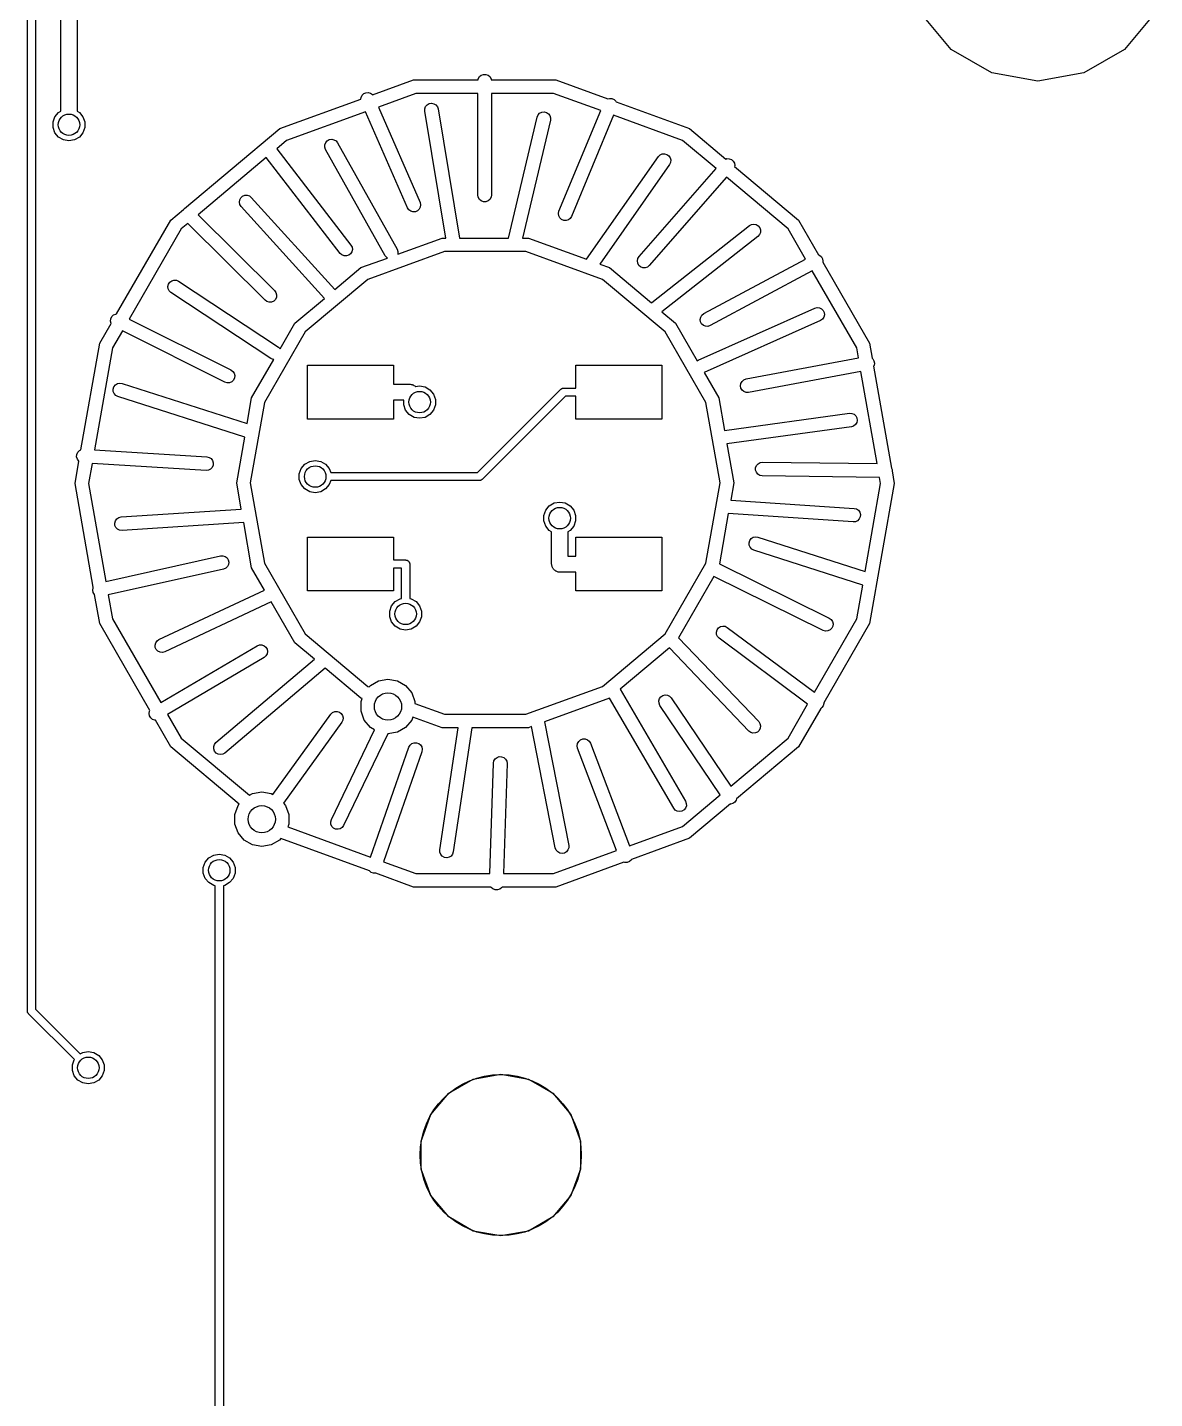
# Model space of a CAD drawing. Extents: x 0 to 100, y -163 to 0.
# Drawn here: x 78.69 to 99.67, y -129.53 to -104.01 of the extents above; entities that cross this region are included whole.
import ezdxf

# ---------------------------------------------------------------- set-up
doc = ezdxf.new("R2010")
doc.units = 0
doc.header["$MEASUREMENT"] = 0
doc.layers.add('BLACK', color=7, linetype='CONTINUOUS')

msp = doc.modelspace()

# ---------------------------------------------------------------- linework, layer by layer
at = {"layer": 'Black'}
for p, q in [((79.3108, -105.568), (79.3108, -96.4179)), ((79.6108, -96.4179), (79.6108, -105.568)), ((78.8392, -96.9808), (78.8392, -122.287)), ((78.6868, -122.318), (78.6868, -97.0124)), ((95.8869, -104.422), (95.3267, -103.755)), ((99.6733, -103.755), (99.1131, -104.422)), ((96.6417, -104.858), (95.8869, -104.422)), ((99.1131, -104.422), (98.3583, -104.858)), ((87.1365, -104.9), (87.1779, -104.885)), ((87.1779, -104.885), (87.2221, -104.885)), ((87.2221, -104.885), (87.2635, -104.9)), ((97.5, -105.01), (96.6417, -104.858)), ((98.3583, -104.858), (97.5, -105.01)), ((85.1143, -105.266), (85.8756, -104.989)), ((85.8756, -104.989), (87.0767, -104.989)), ((87.0767, -104.989), (87.0807, -104.967)), ((87.0807, -104.967), (87.1027, -104.928)), ((87.1027, -104.928), (87.1365, -104.9)), ((87.2635, -104.9), (87.2973, -104.928)), ((87.2973, -104.928), (87.3193, -104.967)), ((87.3193, -104.967), (87.3233, -104.989)), ((87.3233, -104.989), (88.5244, -104.989)), ((88.5244, -104.989), (89.4963, -105.343)), ((83.3865, -105.895), (84.8946, -105.346)), ((84.8946, -105.346), (84.8982, -105.314)), ((84.8982, -105.314), (84.9178, -105.275)), ((84.9178, -105.275), (84.9497, -105.244)), ((84.9497, -105.244), (84.9902, -105.227)), ((84.9902, -105.227), (85.0342, -105.224)), ((85.0342, -105.224), (85.0765, -105.236)), ((85.0765, -105.236), (85.112, -105.262)), ((85.112, -105.262), (85.1143, -105.266)), ((85.9197, -105.239), (85.2211, -105.493)), ((87.073, -105.239), (85.9197, -105.239)), ((87.073, -107.13), (87.073, -105.239)), ((88.4803, -105.239), (87.327, -105.239)), ((87.327, -105.239), (87.327, -107.13)), ((89.361, -105.56), (88.4803, -105.239)), ((89.4963, -105.343), (89.5236, -105.334)), ((89.5236, -105.334), (89.5677, -105.336)), ((89.5677, -105.336), (89.6084, -105.353)), ((89.6084, -105.353), (89.6409, -105.383)), ((89.6409, -105.383), (89.6488, -105.398)), ((89.6488, -105.398), (91.0135, -105.895)), ((79.2, -105.673), (79.2672, -105.593)), ((79.2672, -105.593), (79.3108, -105.568)), ((79.6108, -105.568), (79.6544, -105.593)), ((79.6544, -105.593), (79.7216, -105.673)), ((84.982, -105.58), (83.5135, -106.115)), ((85.7636, -107.371), (84.982, -105.58)), ((85.2211, -105.493), (85.9964, -107.269)), ((86.0847, -105.571), (86.0852, -105.527)), ((86.4769, -107.933), (86.0847, -105.571)), ((86.0852, -105.527), (86.1007, -105.485)), ((86.1007, -105.485), (86.1293, -105.452)), ((86.1293, -105.452), (86.1678, -105.43)), ((86.1678, -105.43), (86.2113, -105.423)), ((86.2113, -105.423), (86.2546, -105.431)), ((86.2546, -105.431), (86.2926, -105.454)), ((86.2926, -105.454), (86.3206, -105.488)), ((86.3206, -105.488), (86.3353, -105.529)), ((86.3353, -105.529), (86.7343, -107.933)), ((88.1764, -105.681), (88.1939, -105.64)), ((88.1939, -105.64), (88.2241, -105.608)), ((88.2241, -105.608), (88.2636, -105.588)), ((88.2636, -105.588), (88.3074, -105.583)), ((88.3074, -105.583), (88.3503, -105.593)), ((88.3503, -105.593), (88.3871, -105.618)), ((88.3871, -105.618), (88.4135, -105.653)), ((88.4135, -105.653), (88.4261, -105.695)), ((88.5827, -107.431), (89.361, -105.56)), ((89.6, -105.647), (88.8173, -107.529)), ((90.8865, -106.115), (89.6, -105.647)), ((79.1642, -105.771), (79.2, -105.673)), ((79.1642, -105.876), (79.1642, -105.771)), ((79.2, -105.974), (79.1642, -105.876)), ((79.7216, -105.673), (79.7574, -105.771)), ((79.7574, -105.876), (79.7216, -105.974)), ((79.7574, -105.771), (79.7574, -105.876)), ((81.6121, -107.384), (83.3865, -105.895)), ((87.6429, -107.933), (88.1764, -105.681)), ((88.4236, -105.739), (87.9039, -107.933)), ((88.4261, -105.695), (88.4236, -105.739)), ((91.0135, -105.895), (91.6892, -106.462)), ((79.2672, -106.054), (79.2, -105.974)), ((79.3578, -106.106), (79.2672, -106.054)), ((79.4608, -106.125), (79.3578, -106.106)), ((79.5638, -106.106), (79.4608, -106.125)), ((79.6544, -106.054), (79.5638, -106.106)), ((79.7216, -105.974), (79.6544, -106.054)), ((83.5135, -106.115), (83.3283, -106.27)), ((84.2252, -106.196), (84.2408, -106.155)), ((84.2408, -106.155), (84.2696, -106.122)), ((84.2696, -106.122), (84.3081, -106.1)), ((84.3081, -106.1), (84.3516, -106.093)), ((84.3516, -106.093), (84.3949, -106.101)), ((84.3949, -106.101), (84.4329, -106.124)), ((84.4329, -106.124), (84.4608, -106.158)), ((84.4608, -106.158), (85.5708, -108.138)), ((91.5102, -106.638), (90.8865, -106.115)), ((83.3283, -106.27), (84.7106, -108.062)), ((84.2247, -106.24), (84.2252, -106.196)), ((84.2392, -106.282), (84.2247, -106.24)), ((85.3492, -108.262), (84.2392, -106.282)), ((89.096, -108.327), (90.436, -106.417)), ((90.436, -106.417), (90.4673, -106.386)), ((90.4673, -106.386), (90.5072, -106.367)), ((90.5072, -106.367), (90.5512, -106.363)), ((90.5512, -106.363), (90.5938, -106.375)), ((90.5938, -106.375), (90.6299, -106.4)), ((90.6299, -106.4), (90.6551, -106.436)), ((83.1335, -106.434), (81.8668, -107.497)), ((84.5094, -108.218), (83.1335, -106.434)), ((90.644, -106.563), (89.3431, -108.417)), ((90.0745, -108.276), (91.5102, -106.638)), ((90.6626, -106.523), (90.644, -106.563)), ((90.6551, -106.436), (90.6665, -106.479)), ((90.6665, -106.479), (90.6626, -106.523)), ((91.6892, -106.462), (91.7106, -106.454)), ((91.7106, -106.454), (91.7547, -106.455)), ((91.7547, -106.455), (91.7958, -106.471)), ((91.7958, -106.471), (91.829, -106.5)), ((91.829, -106.5), (91.8502, -106.539)), ((91.8502, -106.539), (91.857, -106.583)), ((91.857, -106.583), (91.8536, -106.6)), ((91.8536, -106.6), (93.0426, -107.597)), ((91.7048, -106.801), (90.2655, -108.444)), ((92.848, -107.761), (91.7048, -106.801)), ((82.6391, -107.221), (82.6596, -107.182)), ((82.6596, -107.182), (82.6923, -107.153)), ((82.6923, -107.153), (82.7331, -107.136)), ((82.7331, -107.136), (82.7772, -107.134)), ((82.7772, -107.134), (82.8192, -107.148)), ((82.8192, -107.148), (82.8541, -107.175)), ((82.8541, -107.175), (84.4105, -108.891)), ((87.0807, -107.173), (87.073, -107.13)), ((87.1027, -107.212), (87.0807, -107.173)), ((87.3193, -107.173), (87.2973, -107.212)), ((87.327, -107.13), (87.3193, -107.173)), ((81.3574, -107.597), (81.5952, -107.398)), ((81.5952, -107.398), (81.6068, -107.386)), ((81.6068, -107.386), (81.6121, -107.384)), ((82.6331, -107.265), (82.6391, -107.221)), ((82.6424, -107.308), (82.6331, -107.265)), ((82.6659, -107.345), (82.6424, -107.308)), ((84.2158, -109.054), (82.6659, -107.345)), ((85.788, -107.408), (85.7636, -107.371)), ((85.8235, -107.434), (85.788, -107.408)), ((85.8658, -107.446), (85.8235, -107.434)), ((85.9098, -107.443), (85.8658, -107.446)), ((85.9502, -107.426), (85.9098, -107.443)), ((85.9822, -107.395), (85.9502, -107.426)), ((86.0018, -107.356), (85.9822, -107.395)), ((85.9964, -107.269), (86.0068, -107.312)), ((86.0068, -107.312), (86.0018, -107.356)), ((87.1365, -107.24), (87.1027, -107.212)), ((87.1779, -107.255), (87.1365, -107.24)), ((87.2221, -107.255), (87.1779, -107.255)), ((87.2635, -107.24), (87.2221, -107.255)), ((87.2973, -107.212), (87.2635, -107.24)), ((88.5731, -107.474), (88.5827, -107.431)), ((80.3482, -109.345), (81.3574, -107.597)), ((81.6714, -107.66), (81.552, -107.761)), ((83.1105, -109.09), (81.6714, -107.66)), ((81.8668, -107.497), (83.2895, -108.91)), ((88.5788, -107.518), (88.5731, -107.474)), ((88.5991, -107.557), (88.5788, -107.518)), ((88.6316, -107.587), (88.5991, -107.557)), ((88.6723, -107.604), (88.6316, -107.587)), ((88.7164, -107.606), (88.6723, -107.604)), ((88.7585, -107.593), (88.7164, -107.606)), ((88.7935, -107.566), (88.7585, -107.593)), ((88.8173, -107.529), (88.7935, -107.566)), ((90.3115, -109.13), (92.1315, -107.7)), ((92.1315, -107.7), (92.1704, -107.679)), ((92.1704, -107.679), (92.2141, -107.673)), ((92.2141, -107.673), (92.2573, -107.682)), ((92.2573, -107.682), (92.2947, -107.705)), ((93.0426, -107.597), (93.4156, -108.244)), ((81.552, -107.761), (80.5828, -109.439)), ((85.5809, -108.234), (86.4065, -107.933)), ((86.4065, -107.933), (86.4769, -107.933)), ((86.7343, -107.933), (87.6429, -107.933)), ((87.9039, -107.933), (88.0135, -107.933)), ((88.0135, -107.933), (89.0959, -108.327)), ((92.2885, -107.9), (90.5017, -109.304)), ((92.3179, -107.867), (92.2885, -107.9)), ((92.2947, -107.705), (92.322, -107.74)), ((92.3343, -107.826), (92.3179, -107.867)), ((92.322, -107.74), (92.3357, -107.782)), ((92.3357, -107.782), (92.3343, -107.826)), ((93.1721, -108.322), (92.848, -107.761)), ((84.7275, -108.188), (84.7038, -108.226)), ((84.7106, -108.062), (84.731, -108.102)), ((84.7369, -108.145), (84.7275, -108.188)), ((84.731, -108.102), (84.7369, -108.145)), ((86.4506, -108.183), (85.0235, -108.703)), ((85.5708, -108.138), (85.5853, -108.18)), ((85.5853, -108.18), (85.5848, -108.224)), ((87.9694, -108.183), (86.4506, -108.183)), ((89.3965, -108.703), (87.9694, -108.183)), ((84.542, -108.247), (84.5094, -108.218)), ((84.5828, -108.264), (84.542, -108.247)), ((84.6269, -108.266), (84.5828, -108.264)), ((84.6689, -108.253), (84.6269, -108.266)), ((84.7038, -108.226), (84.6689, -108.253)), ((84.8965, -108.483), (85.3894, -108.304)), ((85.3771, -108.296), (85.3492, -108.262)), ((85.3894, -108.304), (85.3771, -108.296)), ((85.5848, -108.224), (85.5809, -108.234)), ((89.0959, -108.327), (89.096, -108.327)), ((89.3431, -108.417), (89.5235, -108.483)), ((90.043, -108.357), (90.0516, -108.314)), ((90.0498, -108.401), (90.043, -108.357)), ((90.071, -108.44), (90.0498, -108.401)), ((90.0516, -108.314), (90.0745, -108.276)), ((90.1041, -108.469), (90.071, -108.44)), ((90.2655, -108.444), (90.2311, -108.471)), ((91.2799, -109.338), (93.1721, -108.322)), ((93.4156, -108.244), (93.4369, -108.252)), ((93.4369, -108.252), (93.4698, -108.281)), ((93.4698, -108.281), (93.4906, -108.32)), ((93.4906, -108.32), (93.4969, -108.364)), ((93.4969, -108.364), (93.4938, -108.379)), ((93.4938, -108.379), (94.367, -109.891)), ((81.3733, -108.726), (81.4156, -108.714)), ((81.4156, -108.714), (81.4596, -108.716)), ((81.4596, -108.716), (81.5001, -108.734)), ((85.0235, -108.703), (83.8601, -109.679)), ((84.4105, -108.891), (84.8965, -108.483)), ((90.5599, -109.679), (89.3965, -108.703)), ((89.5235, -108.483), (90.3044, -109.138)), ((90.1453, -108.485), (90.1041, -108.469)), ((90.1894, -108.486), (90.1453, -108.485)), ((90.2311, -108.471), (90.1894, -108.486)), ((93.2992, -108.542), (91.4001, -109.562)), ((94.1284, -109.978), (93.2992, -108.542)), ((81.3032, -108.832), (81.3135, -108.789)), ((81.3082, -108.876), (81.3032, -108.832)), ((81.3279, -108.916), (81.3082, -108.876)), ((81.3135, -108.789), (81.3378, -108.753)), ((81.3599, -108.946), (81.3279, -108.916)), ((81.3378, -108.753), (81.3733, -108.726)), ((83.2199, -110.176), (81.3599, -108.946)), ((81.5001, -108.734), (83.3601, -109.964)), ((83.2895, -108.91), (83.3149, -108.946)), ((83.3149, -108.946), (83.3265, -108.989)), ((83.1467, -109.115), (83.1105, -109.09)), ((83.1893, -109.127), (83.1467, -109.115)), ((83.2333, -109.123), (83.1893, -109.127)), ((83.2732, -109.104), (83.2333, -109.123)), ((83.3043, -109.073), (83.2732, -109.104)), ((83.3228, -109.032), (83.3043, -109.073)), ((83.3265, -108.989), (83.3228, -109.032)), ((83.6655, -109.516), (84.2158, -109.054)), ((90.3044, -109.138), (90.3115, -109.13)), ((93.3482, -109.234), (93.391, -109.223)), ((93.391, -109.223), (93.4348, -109.228)), ((93.4348, -109.228), (93.4745, -109.247)), ((80.2332, -109.478), (80.2383, -109.434)), ((80.2435, -109.521), (80.2332, -109.478)), ((80.2383, -109.434), (80.258, -109.394)), ((80.258, -109.394), (80.29, -109.364)), ((80.29, -109.364), (80.3305, -109.346)), ((80.3305, -109.346), (80.3482, -109.345)), ((80.5828, -109.439), (82.4768, -110.386)), ((90.5017, -109.304), (90.7545, -109.516)), ((91.1782, -110.204), (93.3482, -109.234)), ((91.2131, -109.446), (91.2221, -109.403)), ((91.2194, -109.49), (91.2131, -109.446)), ((91.2221, -109.403), (91.2453, -109.365)), ((91.2453, -109.365), (91.2799, -109.338)), ((93.4518, -109.466), (91.2849, -110.435)), ((93.4884, -109.441), (93.4518, -109.466)), ((93.4745, -109.247), (93.5052, -109.279)), ((93.5142, -109.406), (93.4884, -109.441)), ((93.5052, -109.279), (93.5232, -109.319)), ((93.5263, -109.363), (93.5142, -109.406)), ((93.5232, -109.319), (93.5263, -109.363)), ((80.033, -109.891), (80.2454, -109.523)), ((80.2454, -109.523), (80.2435, -109.521)), ((80.4555, -109.66), (80.2716, -109.978)), ((82.3632, -110.614), (80.4555, -109.66)), ((83.8601, -109.679), (83.1007, -110.994)), ((83.3902, -109.993), (83.6655, -109.516)), ((91.3193, -110.994), (90.5599, -109.679)), ((90.7545, -109.516), (91.1592, -110.217)), ((91.2402, -109.529), (91.2194, -109.49)), ((91.2731, -109.558), (91.2402, -109.529)), ((91.3141, -109.574), (91.2731, -109.558)), ((91.3582, -109.576), (91.3141, -109.574)), ((91.4001, -109.562), (91.3582, -109.576)), ((79.6835, -111.873), (80.033, -109.891)), ((80.2716, -109.978), (79.9371, -111.875)), ((83.3601, -109.964), (83.3902, -109.993)), ((94.1608, -110.163), (94.1284, -109.978)), ((94.367, -109.891), (94.4159, -110.169)), ((82.862, -110.907), (83.2738, -110.194)), ((83.2604, -110.194), (83.2199, -110.176)), ((83.2738, -110.194), (83.2604, -110.194)), ((91.1592, -110.217), (91.1782, -110.204)), ((92.0666, -110.555), (94.1608, -110.163)), ((94.4159, -110.169), (94.4264, -110.177)), ((94.4264, -110.177), (94.4489, -110.215)), ((94.4489, -110.215), (94.457, -110.259)), ((82.4768, -110.386), (82.5122, -110.413)), ((82.5122, -110.413), (82.5365, -110.449)), ((82.5365, -110.449), (82.5468, -110.492)), ((82.5468, -110.492), (82.5417, -110.536)), ((83.9, -111.3), (83.9, -110.3)), ((83.9, -110.3), (85.5, -110.3)), ((85.5, -110.3), (85.5, -110.65)), ((88.9, -110.724), (88.9, -110.3)), ((88.9, -110.3), (90.5, -110.3)), ((90.5, -110.3), (90.5, -111.3)), ((91.2849, -110.435), (91.558, -110.907)), ((94.2049, -110.413), (92.1134, -110.805)), ((94.5079, -112.131), (94.2049, -110.413)), ((94.4498, -110.302), (94.4419, -110.316)), ((94.4419, -110.316), (94.7767, -112.215)), ((94.457, -110.259), (94.4498, -110.302)), ((80.2842, -110.743), (80.2976, -110.701)), ((80.2859, -110.787), (80.2842, -110.743)), ((80.2976, -110.701), (80.3247, -110.666)), ((80.3247, -110.666), (80.362, -110.642)), ((80.362, -110.642), (80.4051, -110.633)), ((80.4051, -110.633), (80.4488, -110.639)), ((80.4488, -110.639), (82.7777, -111.386)), ((82.4055, -110.626), (82.3632, -110.614)), ((82.4495, -110.624), (82.4055, -110.626)), ((82.49, -110.606), (82.4495, -110.624)), ((82.522, -110.576), (82.49, -110.606)), ((82.5417, -110.536), (82.522, -110.576)), ((85.5, -110.65), (85.8027, -110.65)), ((85.8027, -110.65), (85.8092, -110.651)), ((85.8092, -110.651), (85.8158, -110.651)), ((85.8158, -110.651), (85.8347, -110.656)), ((85.8347, -110.656), (85.854, -110.659)), ((85.854, -110.659), (85.8597, -110.662)), ((85.8597, -110.662), (85.8661, -110.664)), ((85.8661, -110.664), (85.8821, -110.675)), ((85.8821, -110.675), (85.8991, -110.685)), ((85.8991, -110.685), (85.9034, -110.69)), ((85.9034, -110.69), (85.9088, -110.694)), ((85.9088, -110.694), (85.9131, -110.698)), ((85.9131, -110.698), (85.9888, -110.685)), ((85.9888, -110.685), (86.0918, -110.703)), ((86.0918, -110.703), (86.1824, -110.755)), ((86.1824, -110.755), (86.2496, -110.836)), ((87.0686, -112.295), (88.6172, -110.746)), ((88.6172, -110.746), (88.62, -110.744)), ((88.62, -110.744), (88.6221, -110.742)), ((88.6221, -110.742), (88.6307, -110.737)), ((88.6307, -110.737), (88.6389, -110.731)), ((88.6389, -110.731), (88.6421, -110.73)), ((88.6421, -110.73), (88.645, -110.728)), ((88.645, -110.728), (88.6548, -110.727)), ((88.6548, -110.727), (88.6645, -110.724)), ((88.6645, -110.724), (88.6678, -110.724)), ((88.6678, -110.724), (88.6711, -110.724)), ((88.6711, -110.724), (88.9, -110.724)), ((91.963, -110.681), (91.9702, -110.638)), ((91.9711, -110.725), (91.963, -110.681)), ((91.9702, -110.638), (91.9918, -110.599)), ((91.9936, -110.763), (91.9711, -110.725)), ((91.9918, -110.599), (92.0253, -110.571)), ((92.0277, -110.791), (91.9936, -110.763)), ((92.0253, -110.571), (92.0666, -110.555)), ((80.3026, -110.828), (80.2859, -110.787)), ((80.3322, -110.86), (80.3026, -110.828)), ((80.3712, -110.881), (80.3322, -110.86)), ((82.7332, -111.638), (80.3712, -110.881)), ((82.7777, -111.386), (82.862, -110.907)), ((83.1007, -110.994), (82.837, -112.49)), ((85.6922, -110.95), (85.5, -110.95)), ((85.5, -110.95), (85.5, -111.3)), ((85.6922, -111.038), (85.6922, -110.95)), ((86.2496, -110.836), (86.2854, -110.934)), ((86.2854, -110.934), (86.2854, -111.038)), ((88.7027, -110.876), (87.1541, -112.425)), ((88.9, -110.876), (88.7027, -110.876)), ((88.9, -111.3), (88.9, -110.876)), ((91.583, -112.49), (91.3193, -110.994)), ((91.558, -110.907), (91.6646, -111.513)), ((92.0693, -110.805), (92.0277, -110.791)), ((92.1134, -110.805), (92.0693, -110.805)), ((85.728, -111.137), (85.6922, -111.038)), ((85.7952, -111.217), (85.728, -111.137)), ((85.8858, -111.269), (85.7952, -111.217)), ((85.9888, -111.287), (85.8858, -111.269)), ((86.0918, -111.269), (85.9888, -111.287)), ((86.1824, -111.217), (86.0918, -111.269)), ((86.2496, -111.137), (86.1824, -111.217)), ((86.2854, -111.038), (86.2496, -111.137)), ((91.6646, -111.513), (93.9928, -111.194)), ((93.9928, -111.194), (94.0369, -111.196)), ((94.0369, -111.196), (94.0777, -111.213)), ((94.0777, -111.213), (94.1104, -111.242)), ((94.1104, -111.242), (94.1309, -111.281)), ((85.5, -111.3), (83.9, -111.3)), ((90.5, -111.3), (88.9, -111.3)), ((94.0272, -111.446), (91.7088, -111.763)), ((94.0692, -111.432), (94.0272, -111.446)), ((94.1041, -111.405), (94.0692, -111.432)), ((94.1276, -111.368), (94.1041, -111.405)), ((94.1369, -111.325), (94.1276, -111.368)), ((94.1309, -111.281), (94.1369, -111.325)), ((82.583, -112.49), (82.7332, -111.638)), ((91.7088, -111.763), (91.837, -112.49)), ((79.6038, -112.004), (79.6065, -111.96)), ((79.6163, -112.047), (79.6038, -112.004)), ((79.6065, -111.96), (79.6241, -111.92)), ((79.6241, -111.92), (79.6545, -111.888)), ((79.6545, -111.888), (79.6835, -111.873)), ((79.9371, -111.875), (82.0277, -112.003)), ((82.0277, -112.003), (82.0706, -112.014)), ((82.0706, -112.014), (82.1074, -112.038)), ((82.1074, -112.038), (82.1337, -112.073)), ((79.573, -112.5), (79.6463, -112.085)), ((79.6426, -112.082), (79.6163, -112.047)), ((79.6463, -112.085), (79.6426, -112.082)), ((79.8927, -112.127), (79.827, -112.5)), ((82.0122, -112.257), (79.8927, -112.127)), ((82.0561, -112.252), (82.0122, -112.257)), ((82.0955, -112.232), (82.0561, -112.252)), ((82.1259, -112.2), (82.0955, -112.232)), ((82.1435, -112.16), (82.1259, -112.2)), ((82.1337, -112.073), (82.1462, -112.116)), ((82.1462, -112.116), (82.1435, -112.16)), ((83.7489, -112.319), (83.7847, -112.22)), ((83.7847, -112.22), (83.8519, -112.14)), ((83.8519, -112.14), (83.9425, -112.088)), ((83.9425, -112.088), (84.0455, -112.07)), ((84.0455, -112.07), (84.1485, -112.088)), ((84.1485, -112.088), (84.2391, -112.14)), ((84.2391, -112.14), (84.3063, -112.22)), ((84.3063, -112.22), (84.3334, -112.295)), ((92.2447, -112.25), (92.2452, -112.206)), ((92.2592, -112.292), (92.2447, -112.25)), ((92.2452, -112.206), (92.2609, -112.165)), ((92.2871, -112.326), (92.2592, -112.292)), ((92.2609, -112.165), (92.2896, -112.132)), ((92.2896, -112.132), (92.3281, -112.11)), ((92.3281, -112.11), (92.3717, -112.103)), ((92.3717, -112.103), (94.5079, -112.131)), ((94.7767, -112.215), (94.7853, -112.24)), ((94.7853, -112.24), (94.7851, -112.262)), ((94.7851, -112.262), (94.827, -112.5)), ((79.9138, -114.432), (79.573, -112.5)), ((79.827, -112.5), (80.1485, -114.323)), ((82.6689, -112.977), (82.583, -112.49)), ((82.837, -112.49), (83.1007, -113.986)), ((83.7489, -112.423), (83.7489, -112.319)), ((83.7847, -112.521), (83.7489, -112.423)), ((83.8519, -112.602), (83.7847, -112.521)), ((84.3063, -112.521), (84.2391, -112.602)), ((84.3334, -112.447), (84.3063, -112.521)), ((84.3334, -112.295), (87.0686, -112.295)), ((87.1002, -112.447), (84.3334, -112.447)), ((87.1035, -112.447), (87.1002, -112.447)), ((87.1068, -112.447), (87.1035, -112.447)), ((87.1165, -112.444), (87.1068, -112.447)), ((87.1263, -112.443), (87.1165, -112.444)), ((87.1292, -112.441), (87.1263, -112.443)), ((87.1324, -112.44), (87.1292, -112.441)), ((87.1406, -112.434), (87.1324, -112.44)), ((87.1492, -112.429), (87.1406, -112.434)), ((87.1513, -112.427), (87.1492, -112.429)), ((87.1541, -112.425), (87.1513, -112.427)), ((91.3193, -113.986), (91.583, -112.49)), ((91.837, -112.49), (91.781, -112.808)), ((92.325, -112.349), (92.2871, -112.326)), ((92.3683, -112.357), (92.325, -112.349)), ((94.5528, -112.386), (92.3683, -112.357)), ((94.284, -114.139), (94.573, -112.5)), ((94.827, -112.5), (94.367, -115.109)), ((94.573, -112.5), (94.5528, -112.386)), ((83.9425, -112.654), (83.8519, -112.602)), ((84.0455, -112.672), (83.9425, -112.654)), ((84.1485, -112.654), (84.0455, -112.672)), ((84.2391, -112.602), (84.1485, -112.654)), ((80.4317, -113.123), (82.6689, -112.977)), ((88.3007, -113.094), (88.3365, -112.996)), ((88.3365, -112.996), (88.4037, -112.916)), ((88.4037, -112.916), (88.4943, -112.863)), ((88.4943, -112.863), (88.5973, -112.845)), ((88.5973, -112.845), (88.7003, -112.863)), ((88.7003, -112.863), (88.7909, -112.916)), ((88.7909, -112.916), (88.8581, -112.996)), ((88.8581, -112.996), (88.8939, -113.094)), ((91.7367, -113.059), (91.5711, -113.998)), ((94.0614, -113.217), (91.7367, -113.059)), ((91.781, -112.808), (94.0786, -112.963)), ((94.0786, -112.963), (94.1214, -112.974)), ((94.1214, -112.974), (94.158, -112.998)), ((94.158, -112.998), (94.184, -113.034)), ((94.184, -113.034), (94.1963, -113.076)), ((80.3138, -113.236), (80.3261, -113.194)), ((80.3166, -113.28), (80.3138, -113.236)), ((80.3344, -113.321), (80.3166, -113.28)), ((80.3261, -113.194), (80.3522, -113.158)), ((80.3522, -113.158), (80.3889, -113.134)), ((80.3889, -113.134), (80.4317, -113.123)), ((82.7133, -113.229), (80.4483, -113.377)), ((82.862, -114.073), (82.7133, -113.229)), ((88.3007, -113.198), (88.3007, -113.094)), ((88.3365, -113.297), (88.3007, -113.198)), ((88.4037, -113.377), (88.3365, -113.297)), ((88.8581, -113.297), (88.7909, -113.377)), ((88.8939, -113.198), (88.8581, -113.297)), ((88.8939, -113.094), (88.8939, -113.198)), ((94.1053, -113.212), (94.0614, -113.217)), ((94.1449, -113.193), (94.1053, -113.212)), ((94.1754, -113.161), (94.1449, -113.193)), ((94.1933, -113.12), (94.1754, -113.161)), ((94.1963, -113.076), (94.1933, -113.12)), ((80.3649, -113.352), (80.3344, -113.321)), ((80.4044, -113.372), (80.3649, -113.352)), ((80.4483, -113.377), (80.4044, -113.372)), ((83.9, -114.5), (83.9, -113.5)), ((83.9, -113.5), (85.5, -113.5)), ((85.5, -113.5), (85.5, -113.924)), ((88.4473, -113.402), (88.4037, -113.377)), ((88.4473, -114), (88.4473, -113.402)), ((88.7909, -113.377), (88.7473, -113.402)), ((88.7473, -113.402), (88.7473, -113.85)), ((88.9, -113.85), (88.9, -113.5)), ((88.9, -113.5), (90.5, -113.5)), ((90.5, -113.5), (90.5, -114.5)), ((92.1242, -113.603), (92.1376, -113.561)), ((92.1376, -113.561), (92.1647, -113.526)), ((92.1647, -113.526), (92.202, -113.502)), ((92.202, -113.502), (92.2451, -113.493)), ((92.2451, -113.493), (92.2888, -113.499)), ((92.2888, -113.499), (94.284, -114.139)), ((92.1259, -113.647), (92.1242, -113.603)), ((92.1426, -113.688), (92.1259, -113.647)), ((92.1722, -113.72), (92.1426, -113.688)), ((92.2112, -113.741), (92.1722, -113.72)), ((94.2395, -114.392), (92.2112, -113.741)), ((80.1485, -114.323), (82.2823, -113.846)), ((82.2823, -113.846), (82.3263, -113.844)), ((82.3263, -113.844), (82.3684, -113.857)), ((82.3784, -114.077), (82.3377, -114.094)), ((82.3684, -113.857), (82.4035, -113.884)), ((82.4109, -114.047), (82.3784, -114.077)), ((82.4035, -113.884), (82.4272, -113.921)), ((82.4312, -114.008), (82.4109, -114.047)), ((82.4272, -113.921), (82.4369, -113.964)), ((82.4369, -113.964), (82.4312, -114.008)), ((83.0988, -114.483), (82.862, -114.073)), ((83.1007, -113.986), (83.8601, -115.301)), ((85.5, -113.924), (85.7289, -113.924)), ((85.6527, -114.076), (85.5, -114.076)), ((85.5, -114.076), (85.5, -114.5)), ((85.6527, -114.64), (85.6527, -114.076)), ((85.7289, -113.924), (85.7355, -113.925)), ((85.7355, -113.925), (85.7421, -113.925)), ((85.7421, -113.925), (85.7484, -113.927)), ((85.7484, -113.927), (85.755, -113.928)), ((85.755, -113.928), (85.7607, -113.932)), ((85.7607, -113.932), (85.767, -113.934)), ((85.767, -113.934), (85.7721, -113.938)), ((85.7721, -113.938), (85.7779, -113.942)), ((85.7779, -113.942), (85.7822, -113.947)), ((85.7822, -113.947), (85.7873, -113.951)), ((85.7873, -113.951), (85.7906, -113.957)), ((85.7906, -113.957), (85.7949, -113.962)), ((85.7949, -113.962), (85.7972, -113.968)), ((85.7972, -113.968), (85.8005, -113.974)), ((85.8005, -113.974), (85.8017, -113.981)), ((85.8017, -113.981), (85.8039, -113.987)), ((85.8039, -113.987), (85.8039, -113.993)), ((85.8039, -113.993), (85.8051, -114)), ((85.8051, -114), (85.8051, -114.64)), ((88.4496, -114.013), (88.4473, -114)), ((88.4496, -114.026), (88.4496, -114.013)), ((88.4541, -114.038), (88.4496, -114.026)), ((88.4563, -114.051), (88.4541, -114.038)), ((88.4629, -114.063), (88.4563, -114.051)), ((88.4674, -114.075), (88.4629, -114.063)), ((88.4758, -114.085), (88.4674, -114.075)), ((88.7473, -113.85), (88.9, -113.85)), ((90.5599, -115.301), (91.3193, -113.986)), ((91.5711, -113.998), (93.6162, -115.006)), ((82.3377, -114.094), (80.1927, -114.574)), ((88.4824, -114.096), (88.4758, -114.085)), ((88.4924, -114.105), (88.4824, -114.096)), ((88.5009, -114.115), (88.4924, -114.105)), ((88.5122, -114.121), (88.5009, -114.115)), ((88.5223, -114.13), (88.5122, -114.121)), ((88.5346, -114.134), (88.5223, -114.13)), ((88.546, -114.141), (88.5346, -114.134)), ((88.5589, -114.143), (88.546, -114.141)), ((88.5713, -114.148), (88.5589, -114.143)), ((88.5844, -114.148), (88.5713, -114.148)), ((88.5973, -114.15), (88.5844, -114.148)), ((88.9, -114.15), (88.5973, -114.15)), ((88.9, -114.5), (88.9, -114.15)), ((91.4671, -114.23), (90.8082, -115.371)), ((93.5038, -115.234), (91.4671, -114.23)), ((79.9031, -114.486), (79.9088, -114.442)), ((79.9128, -114.529), (79.9031, -114.486)), ((79.9088, -114.442), (79.9138, -114.432)), ((79.9365, -114.566), (79.9128, -114.529)), ((79.9374, -114.567), (79.9365, -114.566)), ((80.033, -115.109), (79.9374, -114.567)), ((80.1927, -114.574), (80.2716, -115.022)), ((81.136, -115.405), (83.0988, -114.483)), ((85.5, -114.5), (83.9, -114.5)), ((90.5, -114.5), (88.9, -114.5)), ((94.1284, -115.022), (94.2395, -114.392)), ((83.2262, -114.703), (81.244, -115.635)), ((83.6655, -115.464), (83.2262, -114.703)), ((85.4323, -114.875), (85.4681, -114.777)), ((85.4681, -114.777), (85.5353, -114.697)), ((85.5353, -114.697), (85.6259, -114.645)), ((85.6259, -114.645), (85.6527, -114.64)), ((85.8051, -114.64), (85.8319, -114.645)), ((85.8319, -114.645), (85.9225, -114.697)), ((85.9225, -114.697), (85.9897, -114.777)), ((85.9897, -114.777), (86.0255, -114.875)), ((80.2716, -115.022), (81.1708, -116.579)), ((85.4323, -114.98), (85.4323, -114.875)), ((85.4681, -115.078), (85.4323, -114.98)), ((85.5353, -115.158), (85.4681, -115.078)), ((85.9897, -115.078), (85.9225, -115.158)), ((86.0255, -114.98), (85.9897, -115.078)), ((86.0255, -114.875), (86.0255, -114.98)), ((93.341, -116.385), (94.1284, -115.022)), ((93.6162, -115.006), (93.6517, -115.032)), ((93.6517, -115.032), (93.6762, -115.069)), ((93.6762, -115.069), (93.6867, -115.112)), ((80.9668, -116.726), (80.033, -115.109)), ((83.8601, -115.301), (85.0235, -116.277)), ((85.6259, -115.211), (85.5353, -115.158)), ((85.7289, -115.229), (85.6259, -115.211)), ((85.8319, -115.211), (85.7289, -115.229)), ((85.9225, -115.158), (85.8319, -115.211)), ((89.3965, -116.277), (90.5599, -115.301)), ((91.5138, -115.265), (91.5264, -115.223)), ((91.5165, -115.309), (91.5138, -115.265)), ((91.534, -115.35), (91.5165, -115.309)), ((91.5264, -115.223), (91.5528, -115.188)), ((91.5643, -115.382), (91.534, -115.35)), ((91.5528, -115.188), (91.5896, -115.163)), ((91.5896, -115.163), (91.6325, -115.153)), ((91.6325, -115.153), (91.6763, -115.158)), ((91.6763, -115.158), (91.7157, -115.178)), ((91.7157, -115.178), (93.341, -116.385)), ((93.5462, -115.246), (93.5038, -115.234)), ((94.367, -115.109), (93.5155, -116.583)), ((93.5902, -115.243), (93.5462, -115.246)), ((93.6306, -115.226), (93.5902, -115.243)), ((93.6624, -115.195), (93.6306, -115.226)), ((93.6819, -115.156), (93.6624, -115.195)), ((93.6867, -115.112), (93.6819, -115.156)), ((81.0635, -115.509), (81.0747, -115.467)), ((81.0674, -115.553), (81.0635, -115.509)), ((81.0862, -115.593), (81.0674, -115.553)), ((81.0747, -115.467), (81.0999, -115.43)), ((81.1175, -115.624), (81.0862, -115.593)), ((81.0999, -115.43), (81.136, -115.405)), ((81.1708, -116.579), (82.9655, -115.521)), ((82.9655, -115.521), (83.0068, -115.505)), ((83.0068, -115.505), (83.0509, -115.505)), ((83.0509, -115.505), (83.0925, -115.519)), ((83.0925, -115.519), (83.1265, -115.547)), ((83.1265, -115.547), (83.1489, -115.585)), ((83.1489, -115.585), (83.157, -115.629)), ((84.033, -115.773), (83.6655, -115.464)), ((90.6386, -115.561), (89.7217, -116.331)), ((92.1182, -117.108), (90.6386, -115.561)), ((90.8082, -115.371), (92.3018, -116.932)), ((93.2132, -116.607), (91.5643, -115.382)), ((81.1575, -115.643), (81.1175, -115.624)), ((81.2015, -115.646), (81.1575, -115.643)), ((81.244, -115.635), (81.2015, -115.646)), ((83.0945, -115.739), (81.2978, -116.799)), ((82.198, -117.323), (84.033, -115.773)), ((83.128, -115.711), (83.0945, -115.739)), ((83.1497, -115.672), (83.128, -115.711)), ((83.157, -115.629), (83.1497, -115.672)), ((84.2305, -115.938), (82.362, -117.517)), ((84.8965, -116.497), (84.2305, -115.938)), ((85.0235, -116.277), (85.0494, -116.287)), ((85.0494, -116.287), (85.0722, -116.259)), ((85.0722, -116.259), (85.2256, -116.171)), ((85.2256, -116.171), (85.4, -116.14)), ((85.4, -116.14), (85.5744, -116.171)), ((85.5744, -116.171), (85.7278, -116.259)), ((85.7278, -116.259), (85.8416, -116.395)), ((87.9694, -116.797), (89.3965, -116.277)), ((89.7217, -116.331), (90.9397, -118.416)), ((84.9183, -116.505), (84.8965, -116.497)), ((84.8978, -116.561), (84.9183, -116.505)), ((84.8978, -116.739), (84.8978, -116.561)), ((85.8416, -116.395), (85.9022, -116.561)), ((85.9022, -116.561), (85.9022, -116.597)), ((85.9022, -116.597), (86.4506, -116.797)), ((89.5235, -116.497), (88.3147, -116.937)), ((89.5243, -116.496), (89.5235, -116.497)), ((90.7203, -118.544), (89.5243, -116.496)), ((90.4437, -116.547), (90.4559, -116.504)), ((90.4468, -116.591), (90.4437, -116.547)), ((90.4647, -116.631), (90.4468, -116.591)), ((90.4559, -116.504), (90.4818, -116.469)), ((91.5877, -118.297), (90.4647, -116.631)), ((90.4818, -116.469), (90.5184, -116.444)), ((90.5184, -116.444), (90.5612, -116.433)), ((90.5612, -116.433), (90.605, -116.438)), ((90.605, -116.438), (90.6447, -116.457)), ((90.6447, -116.457), (90.6753, -116.489)), ((90.6753, -116.489), (91.7834, -118.133)), ((92.848, -117.239), (93.2132, -116.607)), ((93.5162, -116.595), (93.5036, -116.637)), ((93.5155, -116.583), (93.5162, -116.595)), ((80.953, -116.781), (80.9603, -116.738)), ((80.9611, -116.825), (80.953, -116.781)), ((80.9603, -116.738), (80.9668, -116.726)), ((80.9835, -116.863), (80.9611, -116.825)), ((81.0175, -116.891), (80.9835, -116.863)), ((81.2978, -116.799), (81.552, -117.239)), ((83.2555, -118.289), (84.3371, -116.796)), ((84.3371, -116.796), (84.3688, -116.765)), ((84.3688, -116.765), (84.4091, -116.747)), ((84.4091, -116.747), (84.4531, -116.744)), ((84.4531, -116.744), (84.4955, -116.756)), ((84.4955, -116.756), (84.5312, -116.782)), ((84.5312, -116.782), (84.5559, -116.818)), ((84.5559, -116.818), (84.5667, -116.861)), ((84.5667, -116.861), (84.5621, -116.905)), ((84.9584, -116.905), (84.8978, -116.739)), ((85.8621, -116.849), (85.8416, -116.905)), ((86.4065, -117.047), (85.8621, -116.849)), ((86.4506, -116.797), (87.9694, -116.797)), ((93.4562, -116.686), (93.0426, -117.403)), ((93.4772, -116.672), (93.4562, -116.686)), ((93.5036, -116.637), (93.4772, -116.672)), ((81.0591, -116.905), (81.0175, -116.891)), ((81.0702, -116.905), (81.0591, -116.905)), ((81.3574, -117.403), (81.0702, -116.905)), ((84.5429, -116.944), (83.4531, -118.449)), ((84.3455, -118.755), (85.1483, -117.085)), ((84.5621, -116.905), (84.5429, -116.944)), ((85.0722, -117.041), (84.9584, -116.905)), ((85.1483, -117.085), (85.0722, -117.041)), ((85.5744, -117.129), (85.4, -117.16)), ((85.7278, -117.041), (85.5744, -117.129)), ((85.8416, -116.905), (85.7278, -117.041)), ((86.3644, -119.321), (86.7061, -117.047)), ((86.7061, -117.047), (86.4065, -117.047)), ((86.9629, -117.047), (86.6156, -119.359)), ((88.0135, -117.047), (86.9629, -117.047)), ((88.0731, -117.025), (88.0135, -117.047)), ((88.5154, -119.284), (88.0731, -117.025)), ((88.3147, -116.937), (88.7646, -119.236)), ((92.1538, -117.134), (92.1182, -117.108)), ((92.1961, -117.146), (92.1538, -117.134)), ((92.2402, -117.143), (92.1961, -117.146)), ((92.2805, -117.126), (92.2402, -117.143)), ((92.3124, -117.095), (92.2805, -117.126)), ((92.3018, -116.932), (92.3263, -116.969)), ((92.3319, -117.056), (92.3124, -117.095)), ((92.3263, -116.969), (92.3367, -117.012)), ((92.3367, -117.012), (92.3319, -117.056)), ((81.552, -117.239), (82.8197, -118.303)), ((82.1549, -117.398), (82.1698, -117.357)), ((82.155, -117.442), (82.1549, -117.398)), ((82.1698, -117.357), (82.198, -117.323)), ((85.3944, -117.159), (84.5745, -118.865)), ((85.4, -117.16), (85.3944, -117.159)), ((85.7901, -117.408), (85.8116, -117.37)), ((85.8116, -117.37), (85.845, -117.341)), ((85.845, -117.341), (85.8862, -117.325)), ((85.8862, -117.325), (85.9303, -117.325)), ((85.9303, -117.325), (85.972, -117.339)), ((85.972, -117.339), (86.0062, -117.367)), ((86.0062, -117.367), (86.0287, -117.405)), ((88.923, -117.382), (88.93, -117.338)), ((88.9313, -117.425), (88.923, -117.382)), ((88.93, -117.338), (88.9515, -117.3)), ((88.9515, -117.3), (88.9849, -117.271)), ((88.9849, -117.271), (89.0261, -117.255)), ((89.0261, -117.255), (89.0702, -117.255)), ((89.0702, -117.255), (89.1119, -117.269)), ((89.1119, -117.269), (89.1461, -117.297)), ((89.1461, -117.297), (89.1687, -117.335)), ((89.1687, -117.335), (89.8958, -119.246)), ((91.7834, -118.133), (92.848, -117.239)), ((82.6294, -118.47), (81.3574, -117.403)), ((82.1702, -117.484), (82.155, -117.442)), ((82.1987, -117.518), (82.1702, -117.484)), ((82.237, -117.539), (82.1987, -117.518)), ((82.2804, -117.547), (82.237, -117.539)), ((82.3238, -117.539), (82.2804, -117.547)), ((82.362, -117.517), (82.3238, -117.539)), ((85.0768, -119.454), (85.7901, -117.408)), ((86.0299, -117.492), (85.3155, -119.541)), ((86.0287, -117.405), (86.037, -117.448)), ((86.037, -117.448), (86.0299, -117.492)), ((87.3721, -117.663), (87.3953, -117.625)), ((87.3953, -117.625), (87.43, -117.598)), ((87.43, -117.598), (87.4719, -117.584)), ((87.4719, -117.584), (87.516, -117.586)), ((87.516, -117.586), (87.5569, -117.602)), ((87.5569, -117.602), (87.5898, -117.631)), ((87.5898, -117.631), (87.6106, -117.67)), ((89.6571, -119.333), (88.9313, -117.425)), ((93.0426, -117.403), (91.8921, -118.368)), ((87.2986, -119.761), (87.3631, -117.706)), ((87.3631, -117.706), (87.3721, -117.663)), ((87.6169, -117.714), (87.5527, -119.761)), ((87.6106, -117.67), (87.6169, -117.714)), ((82.8197, -118.303), (82.8756, -118.271)), ((82.8756, -118.271), (83.05, -118.24)), ((83.05, -118.24), (83.2244, -118.271)), ((83.2244, -118.271), (83.2555, -118.289)), ((90.8865, -118.885), (91.5877, -118.297)), ((90.9397, -118.416), (90.955, -118.457)), ((91.8841, -118.396), (91.8582, -118.431)), ((91.8921, -118.368), (91.8841, -118.396)), ((82.5478, -118.661), (82.6084, -118.495)), ((82.5478, -118.839), (82.5478, -118.661)), ((82.6084, -118.495), (82.6294, -118.47)), ((83.4531, -118.449), (83.4916, -118.495)), ((83.4916, -118.495), (83.5522, -118.661)), ((83.5522, -118.661), (83.5522, -118.839)), ((90.7489, -118.578), (90.7203, -118.544)), ((90.7872, -118.6), (90.7489, -118.578)), ((90.8306, -118.607), (90.7872, -118.6)), ((90.874, -118.599), (90.8306, -118.607)), ((90.9121, -118.577), (90.874, -118.599)), ((90.9403, -118.543), (90.9121, -118.577)), ((90.9552, -118.501), (90.9403, -118.543)), ((90.955, -118.457), (90.9552, -118.501)), ((91.7749, -118.466), (91.0135, -119.105)), ((91.7788, -118.467), (91.7749, -118.466)), ((91.8216, -118.456), (91.7788, -118.467)), ((91.8582, -118.431), (91.8216, -118.456)), ((82.6084, -119.005), (82.5478, -118.839)), ((83.5522, -118.839), (83.5327, -118.892)), ((83.5327, -118.892), (85.0768, -119.454)), ((84.3336, -118.797), (84.3455, -118.755)), ((84.337, -118.841), (84.3336, -118.797)), ((84.3551, -118.882), (84.337, -118.841)), ((84.3859, -118.913), (84.3551, -118.882)), ((84.4257, -118.932), (84.3859, -118.913)), ((84.5123, -118.926), (84.4696, -118.937)), ((84.5487, -118.901), (84.5123, -118.926)), ((84.5745, -118.865), (84.5487, -118.901)), ((89.8958, -119.246), (90.8865, -118.885)), ((82.7222, -119.141), (82.6084, -119.005)), ((82.8756, -119.229), (82.7222, -119.141)), ((83.3778, -119.141), (83.2244, -119.229)), ((83.4026, -119.111), (83.3778, -119.141)), ((85.0531, -119.712), (83.4026, -119.111)), ((84.4696, -118.937), (84.4257, -118.932)), ((91.0135, -119.105), (89.9355, -119.498)), ((82.0648, -119.468), (82.1554, -119.416)), ((82.1554, -119.416), (82.2584, -119.398)), ((82.2584, -119.398), (82.3614, -119.416)), ((82.3614, -119.416), (82.452, -119.468)), ((83.05, -119.26), (82.8756, -119.229)), ((83.2244, -119.229), (83.05, -119.26)), ((86.3655, -119.365), (86.3644, -119.321)), ((86.3817, -119.406), (86.3655, -119.365)), ((86.4109, -119.439), (86.3817, -119.406)), ((86.4496, -119.46), (86.4109, -119.439)), ((86.5741, -119.435), (86.5365, -119.458)), ((86.6016, -119.401), (86.5741, -119.435)), ((86.6156, -119.359), (86.6016, -119.401)), ((88.4803, -119.761), (89.6571, -119.333)), ((88.5312, -119.326), (88.5154, -119.284)), ((88.5602, -119.359), (88.5312, -119.326)), ((88.5988, -119.38), (88.5602, -119.359)), ((88.6424, -119.387), (88.5988, -119.38)), ((88.6857, -119.379), (88.6424, -119.387)), ((88.7234, -119.356), (88.6857, -119.379)), ((88.7512, -119.321), (88.7234, -119.356)), ((88.7655, -119.28), (88.7512, -119.321)), ((88.7646, -119.236), (88.7655, -119.28)), ((81.9618, -119.647), (81.9976, -119.548)), ((81.9618, -119.751), (81.9618, -119.647)), ((81.9976, -119.548), (82.0648, -119.468)), ((82.452, -119.468), (82.5192, -119.548)), ((82.5192, -119.548), (82.555, -119.647)), ((82.555, -119.647), (82.555, -119.751)), ((85.3155, -119.541), (85.9197, -119.761)), ((86.4932, -119.467), (86.4496, -119.46)), ((86.5365, -119.458), (86.4932, -119.467)), ((89.7928, -119.549), (88.5244, -120.011)), ((89.8098, -119.555), (89.7928, -119.549)), ((89.8539, -119.555), (89.8098, -119.555)), ((89.8951, -119.539), (89.8539, -119.555)), ((89.9285, -119.51), (89.8951, -119.539)), ((89.9355, -119.498), (89.9285, -119.51)), ((81.9976, -119.85), (81.9618, -119.751)), ((82.0648, -119.93), (81.9976, -119.85)), ((82.1554, -119.982), (82.0648, -119.93)), ((82.452, -119.93), (82.3614, -119.982)), ((82.5192, -119.85), (82.452, -119.93)), ((82.555, -119.751), (82.5192, -119.85)), ((85.0538, -119.713), (85.0531, -119.712)), ((85.088, -119.741), (85.0538, -119.713)), ((85.1297, -119.755), (85.088, -119.741)), ((85.1713, -119.755), (85.1297, -119.755)), ((85.8756, -120.011), (85.1713, -119.755)), ((85.9197, -119.761), (87.2986, -119.761)), ((87.5527, -119.761), (88.4803, -119.761)), ((82.1822, -119.987), (82.1554, -119.982)), ((82.1822, -130.668), (82.1822, -119.987)), ((82.3614, -119.982), (82.3346, -119.987)), ((82.3346, -119.987), (82.3346, -130.7)), ((87.3162, -120.011), (85.8756, -120.011)), ((87.3202, -120.019), (87.3162, -120.011)), ((87.3531, -120.048), (87.3202, -120.019)), ((87.394, -120.064), (87.3531, -120.048)), ((87.4381, -120.066), (87.394, -120.064)), ((87.48, -120.052), (87.4381, -120.066)), ((87.5147, -120.025), (87.48, -120.052)), ((87.5231, -120.011), (87.5147, -120.025)), ((88.5244, -120.011), (87.5231, -120.011)), ((78.6874, -122.322), (78.6868, -122.318)), ((78.6871, -122.325), (78.6874, -122.322)), ((78.6897, -122.335), (78.6871, -122.325)), ((78.6914, -122.344), (78.6897, -122.335)), ((78.6931, -122.347), (78.6914, -122.344)), ((78.6939, -122.351), (78.6931, -122.347)), ((78.6997, -122.359), (78.6939, -122.351)), ((78.7046, -122.367), (78.6997, -122.359)), ((78.7072, -122.37), (78.7046, -122.367)), ((78.7091, -122.372), (78.7072, -122.37)), ((79.5605, -123.224), (78.7091, -122.372)), ((78.8392, -122.287), (79.6714, -123.119)), ((79.5236, -123.323), (79.5594, -123.225)), ((79.5594, -123.225), (79.5605, -123.224)), ((79.6714, -123.119), (79.7172, -123.093)), ((79.7172, -123.093), (79.8202, -123.074)), ((79.8202, -123.074), (79.9232, -123.093)), ((79.9232, -123.093), (80.0138, -123.145)), ((80.0138, -123.145), (80.081, -123.225)), ((80.081, -123.225), (80.1168, -123.323)), ((79.5236, -123.428), (79.5236, -123.323)), ((79.5594, -123.526), (79.5236, -123.428)), ((80.1168, -123.428), (80.081, -123.526)), ((80.1168, -123.323), (80.1168, -123.428)), ((86.985, -123.585), (87.5, -123.494)), ((87.5, -123.494), (88.015, -123.585)), ((79.6266, -123.606), (79.5594, -123.526)), ((79.7172, -123.659), (79.6266, -123.606)), ((79.8202, -123.677), (79.7172, -123.659)), ((79.9232, -123.659), (79.8202, -123.677)), ((80.0138, -123.606), (79.9232, -123.659)), ((80.081, -123.526), (80.0138, -123.606)), ((86.5321, -123.847), (86.985, -123.585)), ((88.015, -123.585), (88.4679, -123.847)), ((86.196, -124.247), (86.5321, -123.847)), ((88.4679, -123.847), (88.804, -124.247)), ((86.0171, -124.739), (86.196, -124.247)), ((88.804, -124.247), (88.9829, -124.739)), ((86.0171, -125.261), (86.0171, -124.739)), ((88.9829, -124.739), (88.9829, -125.261)), ((86.196, -125.753), (86.0171, -125.261)), ((88.9829, -125.261), (88.804, -125.753)), ((86.5321, -126.153), (86.196, -125.753)), ((88.804, -125.753), (88.4679, -126.153)), ((86.985, -126.415), (86.5321, -126.153)), ((88.4679, -126.153), (88.015, -126.415)), ((87.5, -126.506), (86.985, -126.415)), ((88.015, -126.415), (87.5, -126.506))]:
    msp.add_line(p, q, dxfattribs=at)
for centre, radius in [((79.4608, -105.823), 0.2), ((85.9888, -110.986), 0.2), ((84.0455, -112.371), 0.2), ((88.5973, -113.146), 0.2), ((85.7289, -114.928), 0.2), ((85.4, -116.65), 0.254), ((83.05, -118.75), 0.254), ((82.2584, -119.699), 0.2), ((79.8202, -123.376), 0.2), ((87.5, -125), 1.5)]:
    msp.add_circle(centre, radius, dxfattribs=at)

doc.saveas('drawing.dxf')
